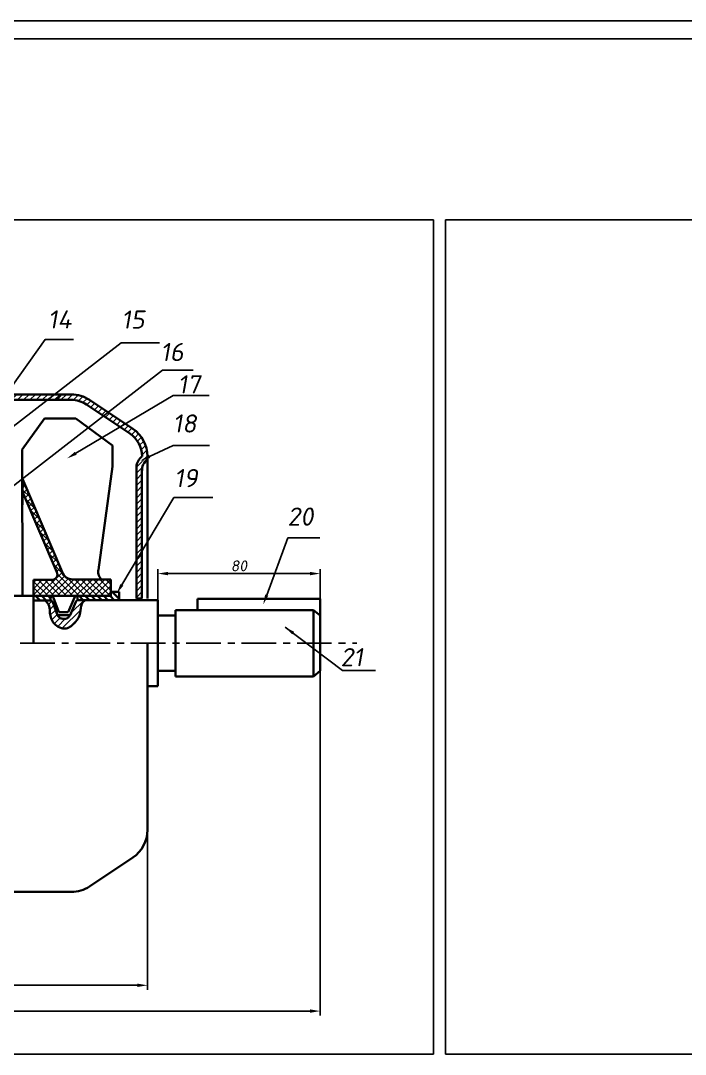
# Model space of a CAD drawing. Header units: millimetres. Extents: x 4613 to 5454, y 1424 to 2018.
# Drawn here: x 4940.8 to 5123.7, y 1733.8 to 2018.2 of the extents above; entities that cross this region are included whole.
import ezdxf

# ---------------------------------------------------------------- set-up
doc = ezdxf.new("R2010")
doc.units = ezdxf.units.MM
doc.header["$LTSCALE"] = 0.3
doc.linetypes.add('CENTER', pattern=[50.8, 31.75, -6.35, 6.35, -6.35])
for name, color, linetype in [('1', 1, 'CENTER'), ('7', 8, 'Continuous'), ('9', 34, 'Continuous')]:
    doc.layers.add(name, color=color, linetype=linetype)
doc.styles.add('1', font='txt.shx', dxfattribs={"oblique": 10, "height": 3})
doc.dimstyles.new('1', dxfattribs={"dimtxt": 2.5, "dimasz": 2.8, "dimexe": 1.25, "dimexo": 0, "dimtad": 1, "dimdec": 0, "dimtxsty": '1', "dimcen": 2.5, "dimclrt": 7, "dimadec": 0, "dimazin": 0, "dimtfac": 1, "dimtdec": 0, "dimtmove": 0, "dimatfit": 3, "dimfxl": 0, "dimarcsym": 0})
pattern_1 = [(45, (-3810.1193, -752.7573), (-0.8536856, 0.8536856), [])]

# ---------------------------------------------------------------- blocks, each defined once
blk = doc.blocks.new('*D17')
at = {"layer": '9', "color": 0, "lineweight": -2}
for p, q in [((4978.51, 1858.79), (4978.51, 1867.34)), ((4981.31, 1866.09), (5020.4, 1866.09)), ((5023.2, 1858.79), (5023.2, 1867.34))]:
    blk.add_line(p, q, dxfattribs=at)
at = {"layer": '9', "color": 0}
for points in [[(4981.31, 1866.56), (4981.31, 1865.62), (4978.51, 1866.09)], [(5020.4, 1866.56), (5020.4, 1865.62), (5023.2, 1866.09)]]:
    blk.add_solid(points, dxfattribs=at)
at = {"layer": 'Defpoints', "color": 0}
for p in [(5023.2, 1866.09), (4978.51, 1858.79), (5023.2, 1858.79)]:
    blk.add_point(p, dxfattribs=at)
at = {"layer": '9', "color": 7, "insert": (5000.85, 1868.21), "char_height": 3, "attachment_point": 5, "style": '1'}
blk.add_mtext('80', dxfattribs=at)
blk = doc.blocks.new('*D18')
at = {"layer": '9', "color": 0, "lineweight": -2}
for p, q in [((4742.51, 1839.33), (4742.51, 1744.47)), ((5023.2, 1839.33), (5023.2, 1744.47)), ((4745.31, 1745.72), (5020.4, 1745.72))]:
    blk.add_line(p, q, dxfattribs=at)
at = {"layer": '9', "color": 0}
for points in [[(4745.31, 1746.18), (4745.31, 1745.25), (4742.51, 1745.72)], [(5020.4, 1746.18), (5020.4, 1745.25), (5023.2, 1745.72)]]:
    blk.add_solid(points, dxfattribs=at)
at = {"layer": 'Defpoints', "color": 0}
for p in [(4742.51, 1839.33), (5023.2, 1839.33), (5023.2, 1745.72)]:
    blk.add_point(p, dxfattribs=at)
at = {"layer": '9', "color": 7, "insert": (4882.85, 1747.84), "char_height": 3, "attachment_point": 5, "style": '1'}
blk.add_mtext('560', dxfattribs=at)
blk = doc.blocks.new('*D21')
at = {"layer": '9', "color": 0, "lineweight": -2}
for p, q in [((4742.51, 1795.54), (4742.51, 1751.56)), ((4975.68, 1795.54), (4975.68, 1751.56)), ((4972.88, 1752.81), (4745.31, 1752.81))]:
    blk.add_line(p, q, dxfattribs=at)
at = {"layer": '9', "color": 0}
for points in [[(4745.31, 1753.28), (4745.31, 1752.35), (4742.51, 1752.81)], [(4972.88, 1753.28), (4972.88, 1752.35), (4975.68, 1752.81)]]:
    blk.add_solid(points, dxfattribs=at)
at = {"layer": 'Defpoints', "color": 0}
for p in [(4742.51, 1795.54), (4975.68, 1795.54), (4742.51, 1752.81)]:
    blk.add_point(p, dxfattribs=at)
at = {"layer": '9', "color": 7, "insert": (4859.09, 1754.94), "char_height": 3, "attachment_point": 5, "style": '1'}
blk.add_mtext('480', dxfattribs=at)

msp = doc.modelspace()

# ---------------------------------------------------------------- hatches: boundary and pattern name
at = {"lineweight": 30}
h = msp.add_hatch(dxfattribs=at)
h.set_pattern_fill('ANSI31', color=256, scale=0.38025, angle=90, style=0)
h.set_pattern_definition([(135, (-3810.1193, -752.7573), (-0.8536856, -0.8536856), [])])
h.paths.add_polyline_path([(4948.86, 1858.69, -0.02818), (4948.95, 1858.68), (4949.09, 1859.93), (4944.28, 1859.93), (4944.28, 1858.69)])
h.paths.add_polyline_path([(4956.28, 1859.93), (4956.5, 1858.77, -0.04686), (4956.64, 1858.79), (4967.86, 1858.79), (4967.86, 1861.07), (4965.58, 1861.07), (4965.58, 1859.93)])
at = {"layer": '7'}
h = msp.add_hatch(dxfattribs=at)
h.set_pattern_fill('ANSI31', color=256, scale=0.38025, style=0)
h.set_pattern_definition(pattern_1)
h.paths.add_polyline_path([(4951.88, 1915.38), (4927.06, 1915.38), (4927.06, 1913.86), (4950.75, 1913.86)])
h.paths.add_polyline_path([(4918.49, 1915.38), (4917.63, 1915.38), (4913.83, 1915.38), (4913.83, 1913.86), (4917.63, 1913.86), (4918.49, 1913.86)])
h = msp.add_hatch(dxfattribs=at)
h.set_pattern_fill('ANSI31', color=256, scale=0.38025, style=0)
h.set_pattern_definition(pattern_1)
h.paths.add_polyline_path([(4974.15, 1894.27, -0.246889), (4975.68, 1897.55), (4975.68, 1898.33, 0.250765), (4971.61, 1905.92), (4959.72, 1913.85, 0.148069), (4954.66, 1915.38), (4951.88, 1915.38), (4950.75, 1913.86), (4954.66, 1913.86, -0.148069), (4958.88, 1912.58), (4970.77, 1904.66, -0.250765), (4974.15, 1898.33, 0.220765), (4972.63, 1895.44), (4972.63, 1859.24), (4974.15, 1859.24)])
h = msp.add_hatch(dxfattribs=at)
h.set_pattern_fill('ANSI37', color=256, scale=0.38025, style=0)
h.set_pattern_definition([(45, (-3810.1193, -752.7573), (-0.8536856, 0.8536856), []), (135, (-3810.1193, -752.7573), (-0.8536856, -0.8536856), [])])
h.paths.add_polyline_path([(4965.58, 1864.49), (4955.02, 1864.49, -0.319048), (4952.15, 1866.53), (4941.24, 1892.12), (4941.24, 1888.58), (4950.75, 1866.45, -0.538766), (4949.35, 1864.33), (4944.28, 1864.33), (4944.28, 1859.93), (4949.09, 1859.93), (4965.58, 1859.93)])
h = msp.add_hatch(dxfattribs=at)
h.set_pattern_fill('ANSI31', color=256, scale=0.38025, style=0)
h.set_pattern_definition(pattern_1)
edge = h.paths.add_edge_path()
edge.add_spline(control_points=[(4954.35, 1854.62), (4954.19, 1854.39), (4953.85, 1853.89), (4953.12, 1853.53), (4952.38, 1853.7), (4951.54, 1853.71), (4951.12, 1854.31), (4950.9, 1854.62)], knot_values=[0, 0, 0, 0, 0.820144, 1.844607, 2.124703, 3.105015, 4.177935, 4.177935, 4.177935, 4.177935], degree=3, periodic=0)
edge.add_line((4950.9, 1854.62), (4949.57, 1858.19))
edge.add_arc((4948.86, 1857.93), 0.76, 20.4103, 90)
edge.add_line((4948.86, 1858.69), (4947.53, 1858.69))
edge.add_spline(control_points=[(4947.53, 1858.69), (4947.97, 1858.21), (4948.87, 1857.24), (4948.68, 1854.81), (4949.68, 1852), (4953.29, 1850.24), (4955.87, 1852.66), (4957.46, 1855.03), (4957.18, 1857.52), (4958.13, 1858.46), (4958.46, 1858.79)], knot_values=[0, 0, 0, 0, 1.870561, 3.798357, 6.932662, 10.462911, 13.579003, 16.402167, 18.936167, 20.285838, 20.285838, 20.285838, 20.285838], degree=3, periodic=0)
edge.add_line((4958.46, 1858.79), (4956.64, 1858.79))
edge.add_arc((4956.64, 1858.02), 0.761, 90, 156.7191)
edge.add_line((4955.94, 1858.33), (4954.35, 1854.62))

# ---------------------------------------------------------------- linework, layer by layer
for p, q in [((4613, 2018.21), (5454, 2018.21)), ((4613, 2018.21), (5454, 2018.21)), ((4633, 2013.21), (5449, 2013.21)), ((4704.07, 1963.37), (5054.36, 1963.37)), ((5054.36, 1963.37), (5054.36, 1733.82)), ((5057.71, 1963.37), (5407.99, 1963.37)), ((5057.71, 1963.37), (5057.71, 1733.82)), ((5054.36, 1733.82), (4704.07, 1733.82)), ((5407.99, 1733.82), (5057.71, 1733.82))]:
    msp.add_line(p, q)
at = {"lineweight": 30}
for p, q in [((4927.06, 1915.38), (4954.66, 1915.38)), ((4950.75, 1913.86), (4951.88, 1915.38)), ((4927.06, 1913.86), (4954.66, 1913.86)), ((4958.88, 1912.58), (4970.77, 1904.66)), ((4959.72, 1913.85), (4971.61, 1905.92)), ((4941.18, 1900.2), (4947.29, 1908.74)), ((4947.29, 1908.74), (4955.92, 1908.74)), ((4955.92, 1908.74), (4966.08, 1901.29)), ((4941.23, 1859.93), (4941.18, 1900.2)), ((4941.18, 1900.2), (4941.24, 1884.96)), ((4966.08, 1901.29), (4966.08, 1895.52)), ((4975.68, 1859.24), (4975.68, 1898.33)), ((4966.08, 1895.52), (4962.17, 1867.16)), ((4972.63, 1859.24), (4972.63, 1895.44)), ((4972.63, 1859.24), (4972.63, 1895.44)), ((4972.63, 1859.24), (4972.63, 1895.44)), ((4974.15, 1859.24), (4974.15, 1894.27)), ((4974.15, 1859.24), (4974.15, 1894.27)), ((4974.15, 1859.24), (4974.15, 1894.27)), ((4941.24, 1892.12), (4952.15, 1866.53)), ((4941.24, 1888.58), (4950.75, 1866.45)), ((4944.28, 1859.93), (4944.28, 1864.33)), ((4944.28, 1864.33), (4949.35, 1864.33)), ((4965.58, 1864.49), (4955.02, 1864.49)), ((4965.58, 1864.49), (4955.04, 1864.49)), ((4965.58, 1859.93), (4965.58, 1864.49)), ((4944.28, 1859.93), (4932.12, 1859.93)), ((4965.58, 1859.93), (4944.28, 1859.93)), ((4944.28, 1859.93), (4944.28, 1846.94)), ((4949.09, 1859.93), (4948.95, 1858.68)), ((4956.28, 1859.93), (4961.05, 1859.93)), ((4956.28, 1859.93), (4956.5, 1858.77)), ((4967.86, 1861.07), (4965.58, 1861.07)), ((4965.58, 1861.07), (4965.58, 1860.31)), ((4965.58, 1860.31), (4965.58, 1859.93)), ((4967.86, 1858.79), (4967.86, 1861.07)), ((4948.86, 1858.69), (4944.28, 1858.69)), ((4950.9, 1854.62), (4949.57, 1858.19)), ((4951.29, 1855.43), (4949.8, 1859.43)), ((4953.8, 1855.43), (4955.58, 1859.47)), ((4955.94, 1858.33), (4954.35, 1854.62)), ((4967.86, 1858.79), (4956.64, 1858.79)), ((4978.51, 1858.79), (4967.86, 1858.79)), ((4974.15, 1859.24), (4972.63, 1859.24)), ((4978.51, 1858.79), (4975.68, 1858.79)), ((4978.51, 1858.79), (4978.51, 1846.94)), ((4989.44, 1856.06), (4989.44, 1859.11)), ((4989.44, 1859.11), (5023.2, 1859.11)), ((5023.2, 1854.54), (5023.2, 1859.11)), ((4954.35, 1854.62), (4950.9, 1854.62)), ((4953.8, 1855.43), (4951.29, 1855.43)), ((4983.35, 1854.56), (4978.51, 1854.56)), ((5021.38, 1856.06), (4983.35, 1856.06)), ((4983.35, 1856.06), (4983.35, 1846.94)), ((5021.38, 1856.06), (4989.44, 1856.06)), ((5021.38, 1846.94), (5021.38, 1856.06)), ((5023.2, 1854.54), (5021.38, 1856.06)), ((5023.2, 1846.94), (5023.2, 1854.54)), ((4975.68, 1846.94), (4975.68, 1795.54)), ((4978.51, 1835.09), (4978.51, 1846.94)), ((4983.35, 1837.81), (4983.35, 1846.94)), ((5021.38, 1846.94), (5021.38, 1837.81)), ((5023.2, 1846.94), (5023.2, 1839.33)), ((4983.35, 1837.81), (4983.35, 1840.64)), ((4983.35, 1839.31), (4978.51, 1839.31)), ((5021.38, 1837.81), (4983.35, 1837.81)), ((5023.2, 1839.33), (5021.38, 1837.81)), ((4978.51, 1835.09), (4975.68, 1835.09)), ((4959.72, 1780.03), (4971.61, 1787.95)), ((4914.84, 1778.49), (4954.66, 1778.49))]:
    msp.add_line(p, q, dxfattribs=at)
for centre, radius, start, end in [((4954.66, 1906.26), 9.13, 56.3099, 90), ((4954.66, 1906.26), 7.61, 56.3099, 90), ((4966.55, 1898.33), 9.13, 0, 56.3099), ((4966.55, 1898.33), 7.61, 0, 56.3099), ((4976.51, 1895.25), 3.88, 127.3649, 177.1617), ((4978.03, 1894.46), 3.88, 127.3649, 182.8383), ((4949.35, 1865.85), 1.52, 270, 23.2571), ((4955.02, 1867.53), 3.04, 199.2193, 270), ((4949.09, 1859.17), 0.76, 20.3976, 90), ((4956.28, 1859.17), 0.76, 90, 156.2267), ((4948.86, 1857.93), 0.76, 20.4103, 90), ((4956.64, 1858.02), 0.76, 90, 156.7191), ((4966.55, 1795.54), 9.13, 303.6901, 0), ((4954.66, 1787.62), 9.13, 270, 303.6901)]:
    msp.add_arc(centre, radius, start, end, dxfattribs=at)
for points in [[(4962.17, 1867.16), (4962.07, 1866.24), (4962.27, 1865.53), (4962.62, 1864.9), (4963.07, 1864.49)], [(4947.53, 1858.69), (4948.62, 1857.16), (4948.82, 1855.25), (4950, 1852.35), (4953.26, 1850.98), (4955.81, 1852.77), (4957.17, 1855.25), (4957.6, 1857.74), (4958.46, 1858.79)], [(4950.9, 1854.62), (4951.64, 1853.84), (4952.6, 1853.64), (4952.88, 1853.6), (4953.83, 1853.98), (4954.35, 1854.62)]]:
    msp.add_spline(points, degree=3, dxfattribs=at)
at = {"layer": '1'}
msp.add_line((4742.51, 1846.94), (5033.33, 1846.94), dxfattribs=at)
at = {"layer": '9'}
for points in [[(4933.47, 1910.9), (4947.46, 1930.46), (4955.34, 1930.46)], [(4934.7, 1887.07), (4979.77, 1922.09), (4988.21, 1922.09)], [(4955.93, 1899.19), (4982.74, 1915.08), (4992.64, 1915.08)], [(4976.25, 1898.32), (4982.78, 1901.29), (4992.72, 1901.29)], [(4968.62, 1862.99), (4982.95, 1886.99), (4993.65, 1886.99)], [(5008.49, 1860.17), (5014.33, 1875.89), (5023.14, 1875.89)]]:
    msp.add_lwpolyline(points, dxfattribs=at)
for points in [[(4956.17, 1898.79), (4953.52, 1897.76), (4955.69, 1899.59)], [(4976.45, 1897.89), (4973.7, 1897.16), (4976.06, 1898.74)], [(4969.02, 1862.75), (4967.18, 1860.59), (4968.22, 1863.23)], [(5008.93, 1860.01), (5007.51, 1857.54), (5008.05, 1860.33)]]:
    msp.add_solid(points, dxfattribs=at)

# ---------------------------------------------------------------- texts
at = {"lineweight": 30, "char_height": 5, "attachment_point": 1, "style": '1'}
for s, insert, width in [('14', (4948.26, 1938.52), 11.5341), ('15', (4968.48, 1938.48), 10.7407), ('16', (4979.23, 1929.55), 10.6286), ('17', (4983.99, 1920.66), 12.5693), ('18', (4982.64, 1909.88), 10.0867), ('19', (4983.04, 1894.86), 10.5122), ('20', (5014.21, 1884.27), 8.9209), ('21', (5028.81, 1845.58), 9.6435)]:
    msp.add_mtext(s, dxfattribs=dict(at, insert=insert, width=width))

# ---------------------------------------------------------------- dimensions: what is measured, and where the dimension line sits
at = {"layer": '9'}
for base, p1, p2, text, picture, middle in [((5023.2, 1866.09), (4978.51, 1858.79), (5023.2, 1858.79), '80', '*D17', (5000.85, 1868.21)), ((5023.2, 1745.72), (4742.51, 1839.33), (5023.2, 1839.33), '560', '*D18', (4882.85, 1747.84)), ((4742.51, 1752.81), (4975.68, 1795.54), (4742.51, 1795.54), '480', '*D21', (4859.09, 1754.94))]:
    dim = msp.add_linear_dim(base=base, p1=p1, p2=p2, text=text, dimstyle='1', dxfattribs=at)
    dim.commit()
    dim.dimension.update_dxf_attribs({"geometry": picture, "text_midpoint": middle})

# ---------------------------------------------------------------- leaders
for points in [[(4919.94, 1892.07), (4968.43, 1929.55), (4979.01, 1929.55)], [(5013.54, 1851.39), (5029.33, 1839.41), (5038.46, 1839.41)]]:
    msp.add_leader(points, dimstyle='1', override={"dimgap": 0.625, "dimtad": 0}, dxfattribs=at)

doc.saveas('drawing.dxf')
